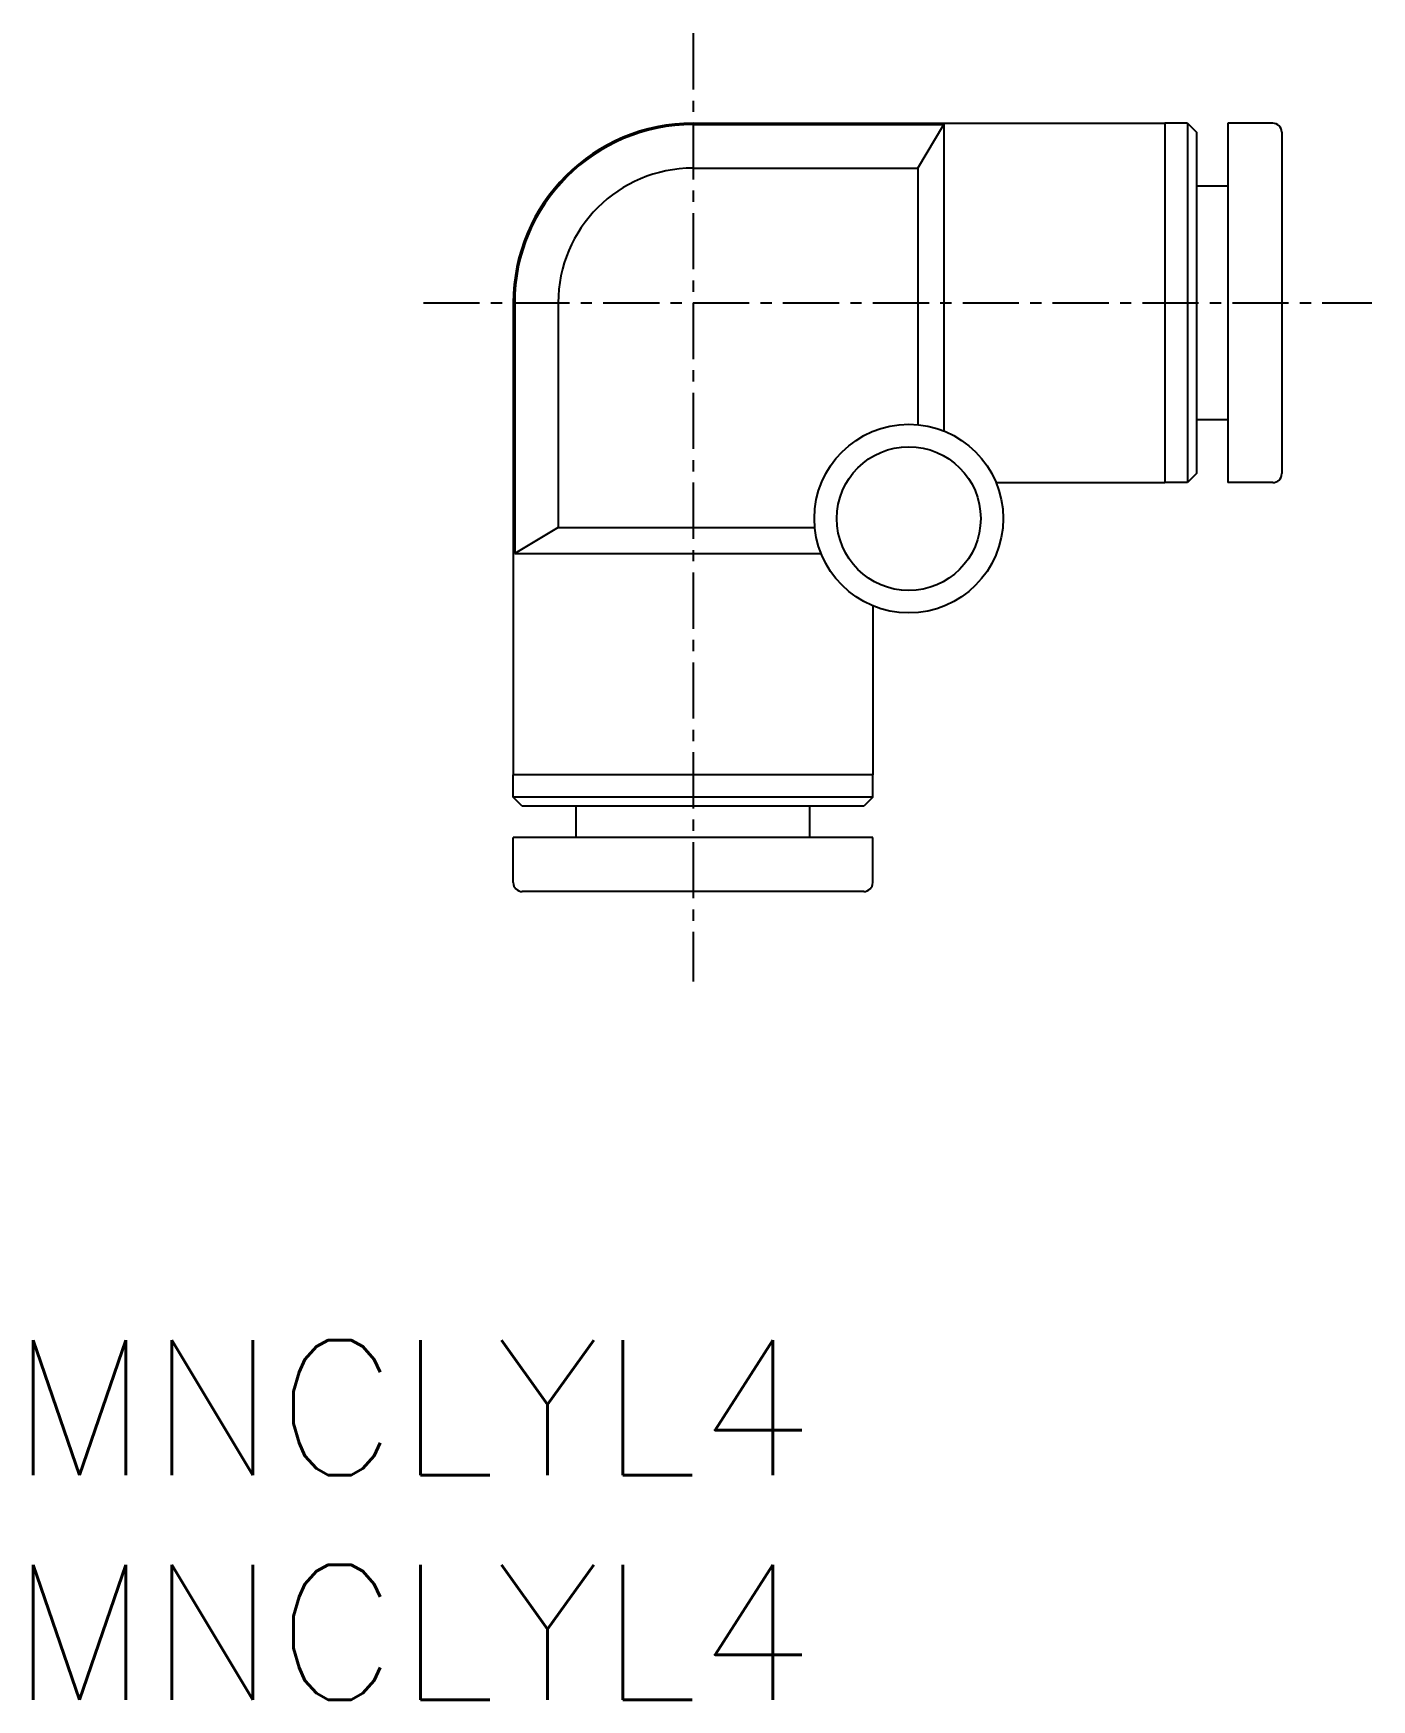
# Model space of a CAD drawing. Extents: x 130.9 to 160.7, y 71.5 to 108.6.
import ezdxf
from ezdxf.enums import TextEntityAlignment as Align

# ---------------------------------------------------------------- set-up
doc = ezdxf.new("R2010")
doc.units = 0
doc.linetypes.add('CENTER', pattern=[2, 1.25, -0.25, 0.25, -0.25])
doc.layers.get('0').update_dxf_attribs({"linetype": 'CONTINUOUS'})
doc.layers.add('CENTER', color=1, linetype='CENTER')
doc.styles.get("Standard").update_dxf_attribs({"font": 'txt.shx', "bigfont": 'extfont.shx'})

msp = doc.modelspace()

# ---------------------------------------------------------------- linework, layer by layer
at = {"color": 7, "linetype": 'CONTINUOUS'}
for p, q in [((145.592, 106.575), (156.092, 106.575)), ((145.592, 106.543), (151.169, 106.543)), ((150.592, 105.575), (151.169, 106.543)), ((151.169, 106.543), (151.169, 99.726)), ((156.092, 106.575), (156.092, 98.575)), ((156.092, 106.575), (156.092, 98.575)), ((156.592, 106.575), (156.092, 106.575)), ((156.592, 106.575), (156.592, 98.575)), ((156.592, 106.575), (156.792, 106.375)), ((157.492, 106.575), (157.492, 98.575)), ((158.492, 106.575), (157.492, 106.575)), ((156.792, 106.375), (156.792, 98.775)), ((158.692, 106.375), (158.692, 98.775)), ((145.592, 105.575), (150.592, 105.575)), ((150.592, 105.575), (150.592, 99.865)), ((157.492, 105.175), (156.792, 105.175)), ((141.592, 102.575), (141.592, 92.075)), ((141.623, 102.575), (141.623, 96.997)), ((142.592, 102.575), (142.592, 97.575)), ((157.492, 99.975), (156.792, 99.975)), ((156.792, 98.775), (156.592, 98.575)), ((152.333, 98.575), (156.092, 98.575)), ((156.592, 98.575), (156.092, 98.575)), ((158.492, 98.575), (157.492, 98.575)), ((142.592, 97.575), (141.623, 96.997)), ((142.592, 97.575), (148.301, 97.575)), ((141.623, 96.997), (148.441, 96.997)), ((149.592, 95.833), (149.592, 92.075)), ((141.592, 91.575), (141.592, 92.075)), ((149.592, 92.075), (141.592, 92.075)), ((149.592, 92.075), (141.592, 92.075)), ((149.592, 91.575), (149.592, 92.075)), ((141.792, 91.375), (141.592, 91.575)), ((149.592, 91.575), (141.592, 91.575)), ((149.392, 91.375), (141.792, 91.375)), ((142.992, 90.675), (142.992, 91.375)), ((148.192, 90.675), (148.192, 91.375)), ((149.592, 91.575), (149.392, 91.375)), ((141.592, 89.675), (141.592, 90.675)), ((149.592, 90.675), (141.592, 90.675)), ((149.592, 89.675), (149.592, 90.675)), ((149.392, 89.475), (141.792, 89.475))]:
    msp.add_line(p, q, dxfattribs=at)
for radius in [2.1, 1.6]:
    msp.add_circle((150.392, 97.775), radius, dxfattribs=at)
for centre, radius, start, end in [((145.592, 102.575), 4, 90, 180), ((145.592, 102.575), 3.969, 90, 180), ((158.492, 106.375), 0.2, 0, 90), ((145.592, 102.575), 3, 90, 180), ((158.492, 98.775), 0.2, 270, 0), ((141.792, 89.675), 0.2, 180, 270), ((149.392, 89.675), 0.2, 270, 0)]:
    msp.add_arc(centre, radius, start, end, dxfattribs=at)
at = {"layer": 'CENTER', "color": 1, "linetype": 'CENTER'}
for p, q in [((145.592, 108.575), (145.592, 87.475)), ((139.592, 102.575), (160.692, 102.575))]:
    msp.add_line(p, q, dxfattribs=at)

# ---------------------------------------------------------------- texts
at = {"color": 7, "linetype": 'CONTINUOUS'}
for p in [(130.398, 77.989), (130.398, 72.989)]:
    msp.add_text('MNCLYL4', height=3, dxfattribs=at).set_placement(p, align=Align.MIDDLE_LEFT)

doc.saveas('drawing.dxf')
